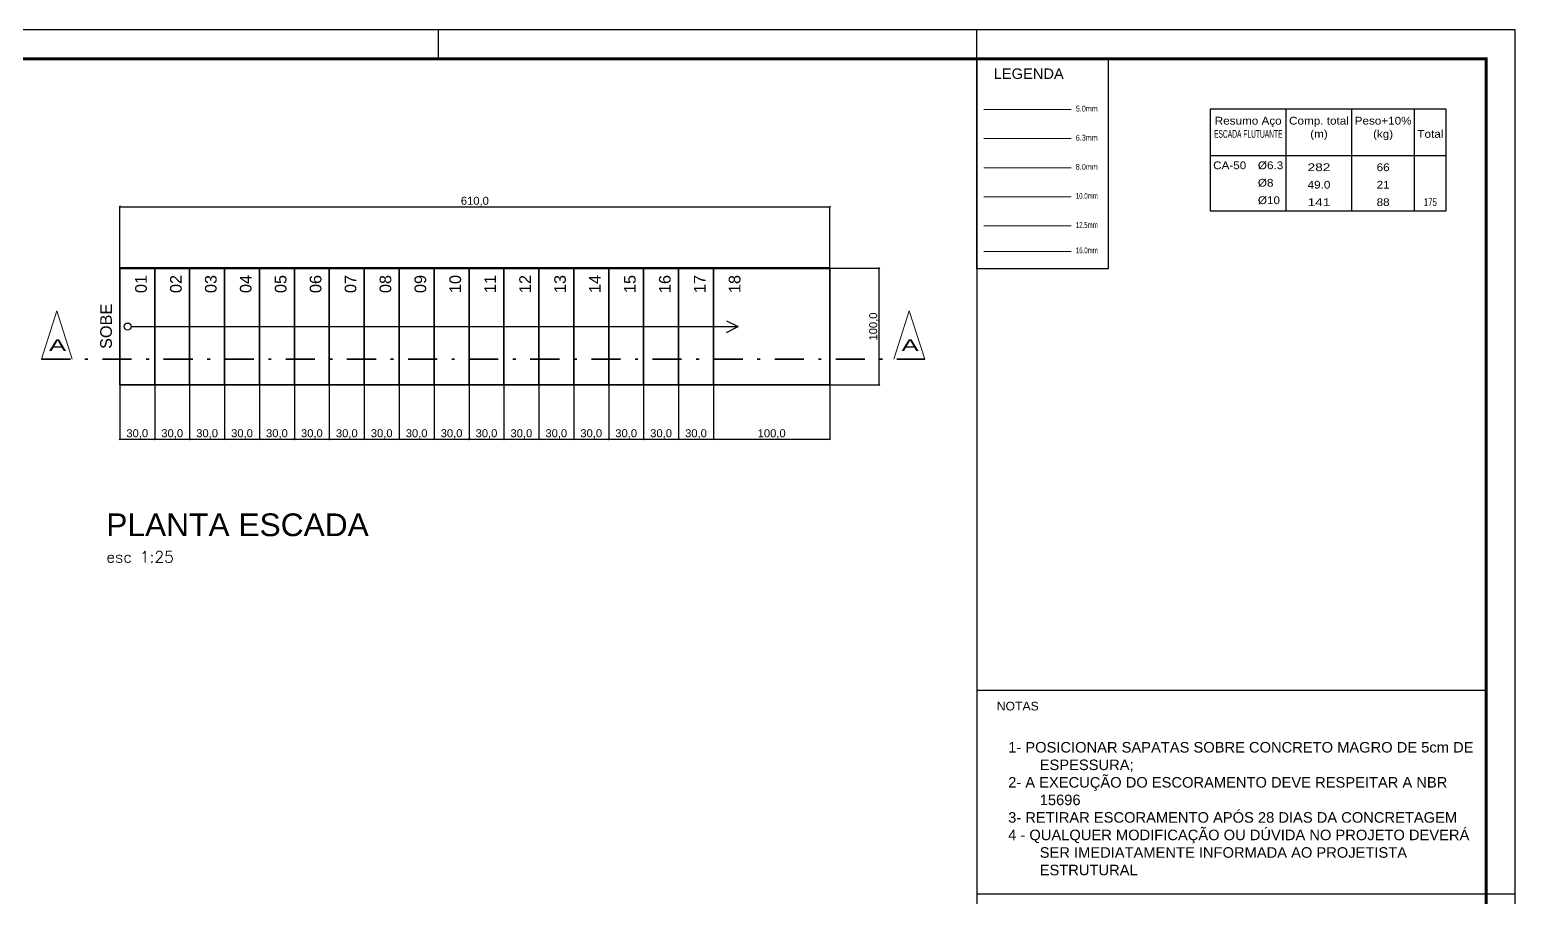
# Model space of a CAD drawing. Header units: millimetres. Extents: x 99 to 638, y -146 to 19.
# Drawn here: x 587.2 to 638.3, y -116.2 to -86.3 of the extents above; entities that cross this region are included whole.
import ezdxf
from ezdxf.enums import TextEntityAlignment as Align

# ---------------------------------------------------------------- set-up
doc = ezdxf.new("R2010")
doc.units = ezdxf.units.MM
doc.linetypes.add('DASHDOTX2', pattern=[2, 1, -0.5, 0, -0.5])
for name, color, linetype, lineweight in [('8-CORTES', 7, 'DASHDOTX2', 35), ('ARM_LONGITUDINAL_Ø10', 33, 'Continuous', 9), ('ARM_LONGITUDINAL_Ø12_5', 34, 'Continuous', 9), ('ARM_LONGITUDINAL_Ø16', 212, 'Continuous', 9), ('ARM_LONGITUDINAL_Ø6_3', 31, 'Continuous', 9), ('ARM_LONGITUDINAL_Ø8', 32, 'Continuous', 9), ('ARM_TRANSVERSAL_Ø5', 120, 'Continuous', 9), ('DT-Textos', 7, 'Continuous', 5), ('GROSSA', 7, 'Continuous', 60), ('MÉDIA', 4, 'Continuous', 35), ('Vista Fino', 7, 'Continuous', 0)]:
    doc.layers.add(name, color=color, linetype=linetype, lineweight=lineweight)
for name, color, linetype in [('ARQ-FOLHA', 7, 'Continuous'), ('ARQ-TEXTO4', 1, 'Continuous'), ('Camada 1', 7, 'Continuous'), ('COTA CYPE', 31, 'Continuous'), ('PDF_Text', 7, 'Continuous'), ('texto', 7, 'Continuous')]:
    doc.layers.add(name, color=color, linetype=linetype)
doc.styles.add('CYPETXT', font='arial.ttf', dxfattribs={"height": 0.2})
doc.styles.add('PDF Arial', font='arial.ttf')
doc.styles.add('ROMANS', font='romans.shx')
doc.styles.get("Standard").update_dxf_attribs({"font": 'arial.ttf'})
doc.styles.add('TQS_ARIAL', font='arial.ttf')
doc.dimstyles.new('Copy of 1-50', dxfattribs={"dimscale": 0.05, "dimtxt": 5.5, "dimasz": 0.8, "dimexe": 0.1, "dimexo": 0.2, "dimgap": 0.3, "dimtad": 1, "dimdec": 1, "dimlfac": 25, "dimzin": 1, "dimtxsty": 'Standard', "dimblk": 'OBLIQUE', "dimcen": 10, "dimdle": 0.1, "dimclrd": 7, "dimclre": 8, "dimclrt": 256, "dimadec": 0, "dimazin": 2, "dimtfac": 1, "dimtdec": 1, "dimtmove": 2, "dimatfit": 0, "dimldrblk": 'OBLIQUE', "dimfxl": 0, "dimlwd": -1, "dimlwe": -1, "dimarcsym": 0})

# ---------------------------------------------------------------- blocks, each defined once
blk = doc.blocks.new('FOLHA A1')
at = {"layer": 'ARQ-FOLHA'}
for p, q in [((841, 0), (0, 0)), ((471, -10), (471, 0)), ((656, -10), (656, 0)), ((841, -594), (841, 0)), ((831, -297), (841, -297))]:
    blk.add_line(p, q, dxfattribs=at)
at = {"layer": 'ARQ-FOLHA', "const_width": 1}
blk.add_lwpolyline([(25, -10), (25, -584), (831, -584), (831, -10), (25, -10)], dxfattribs=at)
blk = doc.blocks.new('_OBLIQUE')
at = {"color": 0, "linetype": 'ByBlock'}
blk.add_line((-0.5, -0.5), (0.5, 0.5), dxfattribs=at)
blk = doc.blocks.new('*D598')
at = {"layer": 'COTA CYPE', "color": 8}
for p, q in [((590.33, -98.551), (590.33, -100.419)), ((591.53, -98.551), (591.53, -100.419))]:
    blk.add_line(p, q, dxfattribs=at)
at = {"layer": 'COTA CYPE', "color": 7}
blk.add_line((590.325, -100.414), (591.535, -100.414), dxfattribs=at)
at = {"layer": 'Defpoints', "color": 0}
for p in [(590.33, -98.541), (591.53, -98.541), (591.53, -100.414)]:
    blk.add_point(p, dxfattribs=at)
at = {"layer": 'COTA CYPE', "color": 7, "xscale": 0.04000000000000001, "yscale": 0.04000000000000001, "zscale": 0.04000000000000001, "rotation": 180}
blk.add_blockref('_OBLIQUE', (590.33, -100.414), dxfattribs=at)
at = {"layer": 'COTA CYPE', "color": 7, "xscale": 0.04000000000000001, "yscale": 0.04000000000000001, "zscale": 0.04000000000000001}
blk.add_blockref('_OBLIQUE', (591.53, -100.414), dxfattribs=at)
at = {"layer": 'COTA CYPE', "insert": (590.93, -100.234), "char_height": 0.275, "attachment_point": 5}
blk.add_mtext('30,0', dxfattribs=at)
blk = doc.blocks.new('*D599')
at = {"layer": 'COTA CYPE', "color": 8}
for p, q in [((591.53, -98.551), (591.53, -100.419)), ((592.73, -98.551), (592.73, -100.419))]:
    blk.add_line(p, q, dxfattribs=at)
at = {"layer": 'COTA CYPE', "color": 7}
blk.add_line((591.525, -100.414), (592.735, -100.414), dxfattribs=at)
at = {"layer": 'Defpoints', "color": 0}
for p in [(591.53, -98.541), (592.73, -98.541), (592.73, -100.414)]:
    blk.add_point(p, dxfattribs=at)
at = {"layer": 'COTA CYPE', "color": 7, "xscale": 0.04000000000000001, "yscale": 0.04000000000000001, "zscale": 0.04000000000000001}
for p, rotation in [((591.53, -100.414), 180.0000000000521), ((592.73, -100.414), 5.205931902619485e-11)]:
    blk.add_blockref('_OBLIQUE', p, dxfattribs=dict(at, rotation=rotation))
at = {"layer": 'COTA CYPE', "insert": (592.13, -100.234), "char_height": 0.275, "attachment_point": 5}
blk.add_mtext('30,0', dxfattribs=at)
blk = doc.blocks.new('*D600')
at = {"layer": 'COTA CYPE', "color": 8}
for p, q in [((592.73, -98.551), (592.73, -100.419)), ((593.93, -98.551), (593.93, -100.419))]:
    blk.add_line(p, q, dxfattribs=at)
at = {"layer": 'COTA CYPE', "color": 7}
blk.add_line((592.725, -100.414), (593.935, -100.414), dxfattribs=at)
at = {"layer": 'Defpoints', "color": 0}
for p in [(592.73, -98.541), (593.93, -98.541), (593.93, -100.414)]:
    blk.add_point(p, dxfattribs=at)
at = {"layer": 'COTA CYPE', "color": 7, "xscale": 0.04000000000000001, "yscale": 0.04000000000000001, "zscale": 0.04000000000000001}
for p, rotation in [((592.73, -100.414), 180.0000000000521), ((593.93, -100.414), 5.205931902619485e-11)]:
    blk.add_blockref('_OBLIQUE', p, dxfattribs=dict(at, rotation=rotation))
at = {"layer": 'COTA CYPE', "insert": (593.33, -100.234), "char_height": 0.275, "attachment_point": 5}
blk.add_mtext('30,0', dxfattribs=at)
blk = doc.blocks.new('*D601')
at = {"layer": 'COTA CYPE', "color": 8}
for p, q in [((593.93, -98.551), (593.93, -100.419)), ((595.13, -98.551), (595.13, -100.419))]:
    blk.add_line(p, q, dxfattribs=at)
at = {"layer": 'COTA CYPE', "color": 7}
blk.add_line((593.925, -100.414), (595.135, -100.414), dxfattribs=at)
at = {"layer": 'Defpoints', "color": 0}
for p in [(593.93, -98.541), (595.13, -98.541), (595.13, -100.414)]:
    blk.add_point(p, dxfattribs=at)
at = {"layer": 'COTA CYPE', "color": 7, "xscale": 0.04000000000000001, "yscale": 0.04000000000000001, "zscale": 0.04000000000000001}
for p, rotation in [((593.93, -100.414), 180.0000000000521), ((595.13, -100.414), 5.205931902619485e-11)]:
    blk.add_blockref('_OBLIQUE', p, dxfattribs=dict(at, rotation=rotation))
at = {"layer": 'COTA CYPE', "insert": (594.53, -100.234), "char_height": 0.275, "attachment_point": 5}
blk.add_mtext('30,0', dxfattribs=at)
blk = doc.blocks.new('*D602')
at = {"layer": 'COTA CYPE', "color": 8}
for p, q in [((595.13, -98.551), (595.13, -100.419)), ((596.33, -98.551), (596.33, -100.419))]:
    blk.add_line(p, q, dxfattribs=at)
at = {"layer": 'COTA CYPE', "color": 7}
blk.add_line((595.125, -100.414), (596.335, -100.414), dxfattribs=at)
at = {"layer": 'Defpoints', "color": 0}
for p in [(595.13, -98.541), (596.33, -98.541), (596.33, -100.414)]:
    blk.add_point(p, dxfattribs=at)
at = {"layer": 'COTA CYPE', "color": 7, "xscale": 0.04000000000000001, "yscale": 0.04000000000000001, "zscale": 0.04000000000000001}
for p, rotation in [((595.13, -100.414), 180.0000000000521), ((596.33, -100.414), 5.205931902619485e-11)]:
    blk.add_blockref('_OBLIQUE', p, dxfattribs=dict(at, rotation=rotation))
at = {"layer": 'COTA CYPE', "insert": (595.73, -100.234), "char_height": 0.275, "attachment_point": 5}
blk.add_mtext('30,0', dxfattribs=at)
blk = doc.blocks.new('*D603')
at = {"layer": 'COTA CYPE', "color": 8}
for p, q in [((596.33, -98.551), (596.33, -100.419)), ((597.53, -98.551), (597.53, -100.419))]:
    blk.add_line(p, q, dxfattribs=at)
at = {"layer": 'COTA CYPE', "color": 7}
blk.add_line((596.325, -100.414), (597.535, -100.414), dxfattribs=at)
at = {"layer": 'Defpoints', "color": 0}
for p in [(596.33, -98.541), (597.53, -98.541), (597.53, -100.414)]:
    blk.add_point(p, dxfattribs=at)
at = {"layer": 'COTA CYPE', "color": 7, "xscale": 0.04000000000000001, "yscale": 0.04000000000000001, "zscale": 0.04000000000000001}
for p, rotation in [((596.33, -100.414), 180.0000000000521), ((597.53, -100.414), 5.205931902619485e-11)]:
    blk.add_blockref('_OBLIQUE', p, dxfattribs=dict(at, rotation=rotation))
at = {"layer": 'COTA CYPE', "insert": (596.93, -100.234), "char_height": 0.275, "attachment_point": 5}
blk.add_mtext('30,0', dxfattribs=at)
blk = doc.blocks.new('*D604')
at = {"layer": 'COTA CYPE', "color": 8}
for p, q in [((597.53, -98.551), (597.53, -100.419)), ((598.73, -98.551), (598.73, -100.419))]:
    blk.add_line(p, q, dxfattribs=at)
at = {"layer": 'COTA CYPE', "color": 7}
blk.add_line((597.525, -100.414), (598.735, -100.414), dxfattribs=at)
at = {"layer": 'Defpoints', "color": 0}
for p in [(597.53, -98.541), (598.73, -98.541), (598.73, -100.414)]:
    blk.add_point(p, dxfattribs=at)
at = {"layer": 'COTA CYPE', "color": 7, "xscale": 0.04000000000000001, "yscale": 0.04000000000000001, "zscale": 0.04000000000000001}
for p, rotation in [((597.53, -100.414), 180.0000000000521), ((598.73, -100.414), 5.205931902619485e-11)]:
    blk.add_blockref('_OBLIQUE', p, dxfattribs=dict(at, rotation=rotation))
at = {"layer": 'COTA CYPE', "insert": (598.13, -100.234), "char_height": 0.275, "attachment_point": 5}
blk.add_mtext('30,0', dxfattribs=at)
blk = doc.blocks.new('*D605')
at = {"layer": 'COTA CYPE', "color": 8}
for p, q in [((598.73, -98.551), (598.73, -100.419)), ((599.93, -98.551), (599.93, -100.419))]:
    blk.add_line(p, q, dxfattribs=at)
at = {"layer": 'COTA CYPE', "color": 7}
blk.add_line((598.725, -100.414), (599.935, -100.414), dxfattribs=at)
at = {"layer": 'Defpoints', "color": 0}
for p in [(598.73, -98.541), (599.93, -98.541), (599.93, -100.414)]:
    blk.add_point(p, dxfattribs=at)
at = {"layer": 'COTA CYPE', "color": 7, "xscale": 0.04000000000000001, "yscale": 0.04000000000000001, "zscale": 0.04000000000000001}
for p, rotation in [((598.73, -100.414), 180.0000000000521), ((599.93, -100.414), 5.205931902619485e-11)]:
    blk.add_blockref('_OBLIQUE', p, dxfattribs=dict(at, rotation=rotation))
at = {"layer": 'COTA CYPE', "insert": (599.33, -100.234), "char_height": 0.275, "attachment_point": 5}
blk.add_mtext('30,0', dxfattribs=at)
blk = doc.blocks.new('*D606')
at = {"layer": 'COTA CYPE', "color": 8}
for p, q in [((599.93, -98.551), (599.93, -100.419)), ((601.13, -98.551), (601.13, -100.419))]:
    blk.add_line(p, q, dxfattribs=at)
at = {"layer": 'COTA CYPE', "color": 7}
blk.add_line((599.925, -100.414), (601.135, -100.414), dxfattribs=at)
at = {"layer": 'Defpoints', "color": 0}
for p in [(599.93, -98.541), (601.13, -98.541), (601.13, -100.414)]:
    blk.add_point(p, dxfattribs=at)
at = {"layer": 'COTA CYPE', "color": 7, "xscale": 0.04000000000000001, "yscale": 0.04000000000000001, "zscale": 0.04000000000000001}
for p, rotation in [((599.93, -100.414), 180.0000000000521), ((601.13, -100.414), 5.205931902619485e-11)]:
    blk.add_blockref('_OBLIQUE', p, dxfattribs=dict(at, rotation=rotation))
at = {"layer": 'COTA CYPE', "insert": (600.53, -100.234), "char_height": 0.275, "attachment_point": 5}
blk.add_mtext('30,0', dxfattribs=at)
blk = doc.blocks.new('*D607')
at = {"layer": 'COTA CYPE', "color": 8}
for p, q in [((601.13, -98.551), (601.13, -100.419)), ((602.33, -98.551), (602.33, -100.419))]:
    blk.add_line(p, q, dxfattribs=at)
at = {"layer": 'COTA CYPE', "color": 7}
blk.add_line((601.125, -100.414), (602.335, -100.414), dxfattribs=at)
at = {"layer": 'Defpoints', "color": 0}
for p in [(601.13, -98.541), (602.33, -98.541), (602.33, -100.414)]:
    blk.add_point(p, dxfattribs=at)
at = {"layer": 'COTA CYPE', "color": 7, "xscale": 0.04000000000000001, "yscale": 0.04000000000000001, "zscale": 0.04000000000000001}
for p, rotation in [((601.13, -100.414), 180.0000000000521), ((602.33, -100.414), 5.205931902619485e-11)]:
    blk.add_blockref('_OBLIQUE', p, dxfattribs=dict(at, rotation=rotation))
at = {"layer": 'COTA CYPE', "insert": (601.73, -100.234), "char_height": 0.275, "attachment_point": 5}
blk.add_mtext('30,0', dxfattribs=at)
blk = doc.blocks.new('*D608')
at = {"layer": 'COTA CYPE', "color": 8}
for p, q in [((602.33, -98.551), (602.33, -100.419)), ((603.53, -98.551), (603.53, -100.419))]:
    blk.add_line(p, q, dxfattribs=at)
at = {"layer": 'COTA CYPE', "color": 7}
blk.add_line((602.325, -100.414), (603.535, -100.414), dxfattribs=at)
at = {"layer": 'Defpoints', "color": 0}
for p in [(602.33, -98.541), (603.53, -98.541), (603.53, -100.414)]:
    blk.add_point(p, dxfattribs=at)
at = {"layer": 'COTA CYPE', "color": 7, "xscale": 0.04000000000000001, "yscale": 0.04000000000000001, "zscale": 0.04000000000000001}
for p, rotation in [((602.33, -100.414), 180.0000000000521), ((603.53, -100.414), 5.205931902619485e-11)]:
    blk.add_blockref('_OBLIQUE', p, dxfattribs=dict(at, rotation=rotation))
at = {"layer": 'COTA CYPE', "insert": (602.93, -100.234), "char_height": 0.275, "attachment_point": 5}
blk.add_mtext('30,0', dxfattribs=at)
blk = doc.blocks.new('*D609')
at = {"layer": 'COTA CYPE', "color": 8}
for p, q in [((603.53, -98.551), (603.53, -100.419)), ((604.73, -98.551), (604.73, -100.419))]:
    blk.add_line(p, q, dxfattribs=at)
at = {"layer": 'COTA CYPE', "color": 7}
blk.add_line((603.525, -100.414), (604.735, -100.414), dxfattribs=at)
at = {"layer": 'Defpoints', "color": 0}
for p in [(603.53, -98.541), (604.73, -98.541), (604.73, -100.414)]:
    blk.add_point(p, dxfattribs=at)
at = {"layer": 'COTA CYPE', "color": 7, "xscale": 0.04000000000000001, "yscale": 0.04000000000000001, "zscale": 0.04000000000000001}
for p, rotation in [((603.53, -100.414), 180.0000000000521), ((604.73, -100.414), 5.205931902619485e-11)]:
    blk.add_blockref('_OBLIQUE', p, dxfattribs=dict(at, rotation=rotation))
at = {"layer": 'COTA CYPE', "insert": (604.13, -100.234), "char_height": 0.275, "attachment_point": 5}
blk.add_mtext('30,0', dxfattribs=at)
blk = doc.blocks.new('*D610')
at = {"layer": 'COTA CYPE', "color": 8}
for p, q in [((604.73, -98.551), (604.73, -100.419)), ((605.93, -98.551), (605.93, -100.419))]:
    blk.add_line(p, q, dxfattribs=at)
at = {"layer": 'COTA CYPE', "color": 7}
blk.add_line((604.725, -100.414), (605.935, -100.414), dxfattribs=at)
at = {"layer": 'Defpoints', "color": 0}
for p in [(604.73, -98.541), (605.93, -98.541), (605.93, -100.414)]:
    blk.add_point(p, dxfattribs=at)
at = {"layer": 'COTA CYPE', "color": 7, "xscale": 0.04000000000000001, "yscale": 0.04000000000000001, "zscale": 0.04000000000000001}
for p, rotation in [((604.73, -100.414), 180.0000000000521), ((605.93, -100.414), 5.205931902619485e-11)]:
    blk.add_blockref('_OBLIQUE', p, dxfattribs=dict(at, rotation=rotation))
at = {"layer": 'COTA CYPE', "insert": (605.33, -100.234), "char_height": 0.275, "attachment_point": 5}
blk.add_mtext('30,0', dxfattribs=at)
blk = doc.blocks.new('*D611')
at = {"layer": 'COTA CYPE', "color": 8}
for p, q in [((605.93, -98.551), (605.93, -100.419)), ((607.13, -98.551), (607.13, -100.419))]:
    blk.add_line(p, q, dxfattribs=at)
at = {"layer": 'COTA CYPE', "color": 7}
blk.add_line((605.925, -100.414), (607.135, -100.414), dxfattribs=at)
at = {"layer": 'Defpoints', "color": 0}
for p in [(605.93, -98.541), (607.13, -98.541), (607.13, -100.414)]:
    blk.add_point(p, dxfattribs=at)
at = {"layer": 'COTA CYPE', "color": 7, "xscale": 0.04000000000000001, "yscale": 0.04000000000000001, "zscale": 0.04000000000000001}
for p, rotation in [((605.93, -100.414), 180.0000000000521), ((607.13, -100.414), 5.205931902619485e-11)]:
    blk.add_blockref('_OBLIQUE', p, dxfattribs=dict(at, rotation=rotation))
at = {"layer": 'COTA CYPE', "insert": (606.53, -100.234), "char_height": 0.275, "attachment_point": 5}
blk.add_mtext('30,0', dxfattribs=at)
blk = doc.blocks.new('*D612')
at = {"layer": 'COTA CYPE', "color": 8}
for p, q in [((607.13, -98.551), (607.13, -100.419)), ((608.33, -98.551), (608.33, -100.419))]:
    blk.add_line(p, q, dxfattribs=at)
at = {"layer": 'COTA CYPE', "color": 7}
blk.add_line((607.125, -100.414), (608.335, -100.414), dxfattribs=at)
at = {"layer": 'Defpoints', "color": 0}
for p in [(607.13, -98.541), (608.33, -98.541), (608.33, -100.414)]:
    blk.add_point(p, dxfattribs=at)
at = {"layer": 'COTA CYPE', "color": 7, "xscale": 0.04000000000000001, "yscale": 0.04000000000000001, "zscale": 0.04000000000000001}
for p, rotation in [((607.13, -100.414), 180.0000000000521), ((608.33, -100.414), 5.205931902619485e-11)]:
    blk.add_blockref('_OBLIQUE', p, dxfattribs=dict(at, rotation=rotation))
at = {"layer": 'COTA CYPE', "insert": (607.73, -100.234), "char_height": 0.275, "attachment_point": 5}
blk.add_mtext('30,0', dxfattribs=at)
blk = doc.blocks.new('*D613')
at = {"layer": 'COTA CYPE', "color": 8}
for p, q in [((608.33, -98.551), (608.33, -100.419)), ((609.53, -98.551), (609.53, -100.419))]:
    blk.add_line(p, q, dxfattribs=at)
at = {"layer": 'COTA CYPE', "color": 7}
blk.add_line((608.325, -100.414), (609.535, -100.414), dxfattribs=at)
at = {"layer": 'Defpoints', "color": 0}
for p in [(608.33, -98.541), (609.53, -98.541), (609.53, -100.414)]:
    blk.add_point(p, dxfattribs=at)
at = {"layer": 'COTA CYPE', "color": 7, "xscale": 0.04000000000000001, "yscale": 0.04000000000000001, "zscale": 0.04000000000000001}
for p, rotation in [((608.33, -100.414), 180.0000000000521), ((609.53, -100.414), 5.205931902619485e-11)]:
    blk.add_blockref('_OBLIQUE', p, dxfattribs=dict(at, rotation=rotation))
at = {"layer": 'COTA CYPE', "insert": (608.93, -100.234), "char_height": 0.275, "attachment_point": 5}
blk.add_mtext('30,0', dxfattribs=at)
blk = doc.blocks.new('*D614')
at = {"layer": 'COTA CYPE', "color": 8}
for p, q in [((609.53, -98.551), (609.53, -100.419)), ((610.73, -98.551), (610.73, -100.419))]:
    blk.add_line(p, q, dxfattribs=at)
at = {"layer": 'COTA CYPE', "color": 7}
blk.add_line((609.525, -100.414), (610.735, -100.414), dxfattribs=at)
at = {"layer": 'Defpoints', "color": 0}
for p in [(609.53, -98.541), (610.73, -98.541), (610.73, -100.414)]:
    blk.add_point(p, dxfattribs=at)
at = {"layer": 'COTA CYPE', "color": 7, "xscale": 0.04000000000000001, "yscale": 0.04000000000000001, "zscale": 0.04000000000000001}
for p, rotation in [((609.53, -100.414), 180.0000000000521), ((610.73, -100.414), 5.205931902619485e-11)]:
    blk.add_blockref('_OBLIQUE', p, dxfattribs=dict(at, rotation=rotation))
at = {"layer": 'COTA CYPE', "insert": (610.13, -100.234), "char_height": 0.275, "attachment_point": 5}
blk.add_mtext('30,0', dxfattribs=at)
blk = doc.blocks.new('*D615')
at = {"layer": 'COTA CYPE', "color": 8}
for p, q in [((610.73, -98.551), (610.73, -100.419)), ((614.73, -98.551), (614.73, -100.419))]:
    blk.add_line(p, q, dxfattribs=at)
at = {"layer": 'COTA CYPE', "color": 7}
blk.add_line((610.725, -100.414), (614.735, -100.414), dxfattribs=at)
at = {"layer": 'Defpoints', "color": 0}
for p in [(610.73, -98.541), (614.73, -98.541), (614.73, -100.414)]:
    blk.add_point(p, dxfattribs=at)
at = {"layer": 'COTA CYPE', "color": 7, "xscale": 0.04000000000000001, "yscale": 0.04000000000000001, "zscale": 0.04000000000000001}
for p, rotation in [((610.73, -100.414), 180.0000000000521), ((614.73, -100.414), 5.205931902619485e-11)]:
    blk.add_blockref('_OBLIQUE', p, dxfattribs=dict(at, rotation=rotation))
at = {"layer": 'COTA CYPE', "insert": (612.73, -100.234), "char_height": 0.275, "attachment_point": 5}
blk.add_mtext('100,0', dxfattribs=at)
blk = doc.blocks.new('*D616')
at = {"layer": 'COTA CYPE', "color": 8}
for p, q in [((614.74, -94.541), (616.43, -94.541)), ((614.74, -98.541), (616.43, -98.541))]:
    blk.add_line(p, q, dxfattribs=at)
at = {"layer": 'COTA CYPE', "color": 7}
blk.add_line((616.425, -98.546), (616.425, -94.536), dxfattribs=at)
at = {"layer": 'Defpoints', "color": 0}
for p in [(614.73, -94.541), (616.425, -94.541), (614.73, -98.541)]:
    blk.add_point(p, dxfattribs=at)
at = {"layer": 'COTA CYPE', "color": 7, "xscale": 0.04000000000000001, "yscale": 0.04000000000000001, "zscale": 0.04000000000000001}
for p, rotation in [((616.425, -94.541), 90), ((616.425, -98.541), 270)]:
    blk.add_blockref('_OBLIQUE', p, dxfattribs=dict(at, rotation=rotation))
at = {"layer": 'COTA CYPE', "insert": (616.244, -96.541), "char_height": 0.275, "attachment_point": 5, "rotation": 90}
blk.add_mtext('100,0', dxfattribs=at)
blk = doc.blocks.new('*D617')
at = {"layer": 'COTA CYPE', "color": 7}
blk.add_line((590.325, -92.425), (614.735, -92.425), dxfattribs=at)
at = {"layer": 'COTA CYPE', "color": 8}
for p, q in [((590.33, -94.531), (590.33, -92.42)), ((614.73, -94.531), (614.73, -92.42))]:
    blk.add_line(p, q, dxfattribs=at)
at = {"layer": 'Defpoints', "color": 0}
for p in [(614.73, -92.425), (590.33, -94.541), (614.73, -94.541)]:
    blk.add_point(p, dxfattribs=at)
at = {"layer": 'COTA CYPE', "color": 7, "xscale": 0.04000000000000001, "yscale": 0.04000000000000001, "zscale": 0.04000000000000001, "rotation": 180}
blk.add_blockref('_OBLIQUE', (590.33, -92.425), dxfattribs=at)
at = {"layer": 'COTA CYPE', "color": 7, "xscale": 0.04000000000000001, "yscale": 0.04000000000000001, "zscale": 0.04000000000000001}
blk.add_blockref('_OBLIQUE', (614.73, -92.425), dxfattribs=at)
at = {"layer": 'COTA CYPE', "insert": (602.53, -92.245), "char_height": 0.275, "attachment_point": 5}
blk.add_mtext('610,0', dxfattribs=at)

msp = doc.modelspace()

# ---------------------------------------------------------------- linework, layer by layer
for p, q in [((619.7833, -87.3411), (607.7051, -87.3411)), ((619.7833, -87.3411), (619.7833, -144.7411)), ((630.4096, -92.5682), (630.4096, -89.0682)), ((632.6656, -92.5682), (632.6656, -89.0682)), ((634.8176, -92.5682), (634.8176, -89.0682)), ((627.8016, -90.6682), (635.9136, -90.6682)), ((619.7833, -109.0416), (637.2833, -109.0416))]:
    msp.add_line(p, q)
for points in [[(619.7833, -87.3411), (624.2916, -87.3411), (624.2916, -94.5616), (619.7833, -94.5616)], [(627.8016, -92.5682), (635.9136, -92.5682), (635.9136, -89.0682), (627.8016, -89.0682), (627.8016, -92.5682)]]:
    msp.add_lwpolyline(points, close=True)
at = {"layer": '8-CORTES'}
msp.add_line((587.6342, -97.6588), (617.9906, -97.6588), dxfattribs=at)
at = {"layer": 'ARM_LONGITUDINAL_Ø10'}
msp.add_line((620.0225, -92.0852), (623.0225, -92.0852), dxfattribs=at)
at = {"layer": 'ARM_LONGITUDINAL_Ø12_5'}
msp.add_line((620.0225, -93.0852), (623.0225, -93.0852), dxfattribs=at)
at = {"layer": 'ARM_LONGITUDINAL_Ø16'}
msp.add_line((620.0225, -93.9579), (623.0225, -93.9579), dxfattribs=at)
at = {"layer": 'ARM_LONGITUDINAL_Ø6_3'}
msp.add_line((620.0225, -90.0852), (623.0225, -90.0852), dxfattribs=at)
at = {"layer": 'ARM_LONGITUDINAL_Ø8'}
msp.add_line((620.0225, -91.0852), (623.0225, -91.0852), dxfattribs=at)
at = {"layer": 'ARM_TRANSVERSAL_Ø5'}
msp.add_line((620.0225, -89.0852), (623.0225, -89.0852), dxfattribs=at)
at = {"layer": 'Camada 1', "color": 0, "lineweight": 25}
msp.add_line((619.7833, -116.0411), (637.2833, -116.0411), dxfattribs=at)
at = {"layer": 'GROSSA'}
msp.add_line((590.3301, -94.5411), (614.7301, -94.5411), dxfattribs=at)
at = {"layer": 'MÉDIA'}
for p, q in [((590.3301, -98.5411), (590.3301, -94.5411)), ((591.5301, -98.5411), (591.5301, -94.5411)), ((592.7301, -98.5411), (592.7301, -94.5411)), ((593.9301, -98.5411), (593.9301, -94.5411)), ((595.1301, -98.5411), (595.1301, -94.5411)), ((596.3301, -98.5411), (596.3301, -94.5411)), ((597.5301, -98.5411), (597.5301, -94.5411)), ((598.7301, -98.5411), (598.7301, -94.5411)), ((599.9301, -98.5411), (599.9301, -94.5411)), ((601.1301, -98.5411), (601.1301, -94.5411)), ((602.3301, -98.5411), (602.3301, -94.5411)), ((603.5301, -98.5411), (603.5301, -94.5411)), ((604.7301, -98.5411), (604.7301, -94.5411)), ((605.9301, -98.5411), (605.9301, -94.5411)), ((607.1301, -98.5411), (607.1301, -94.5411)), ((608.3301, -98.5411), (608.3301, -94.5411)), ((609.5301, -98.5411), (609.5301, -94.5411)), ((610.7301, -98.5411), (610.7301, -94.5411)), ((614.7301, -98.5411), (614.7301, -94.5411)), ((590.3301, -98.5411), (614.7301, -98.5411))]:
    msp.add_line(p, q, dxfattribs=at)
at = {"layer": 'texto'}
for p in [(611.1754, -96.3411), (590.7202, -96.5411), (611.1754, -96.7411)]:
    msp.add_line(p, (611.5754, -96.5411), dxfattribs=at)
msp.add_circle((590.6002, -96.5411), 0.12, dxfattribs=at)
at = {"layer": 'Vista Fino'}
for p, q in [((587.6342, -97.6588), (588.1657, -96.0041)), ((588.6971, -97.6588), (588.1657, -96.0041)), ((616.9277, -97.6588), (617.4592, -96.0041)), ((617.9906, -97.6588), (617.4592, -96.0041))]:
    msp.add_line(p, q, dxfattribs=at)

# ---------------------------------------------------------------- block references
at = {"layer": 'ARQ-FOLHA', "xscale": 0.1, "yscale": 0.1, "zscale": 0.1}
msp.add_blockref('FOLHA A1', (554.1833, -86.3411), dxfattribs=at)

# ---------------------------------------------------------------- texts
at = {"style": 'CYPETXT'}
for s, height, width, p, p2 in [('Resumo Aço', 0.26667, 1.078493, (627.9556, -89.6015), (630.2556, -89.6015)), ('Comp. total', 0.266667, 1.079341, (630.5096, -89.6015), (632.5656, -89.6015)), ('Peso+10%', 0.26667, 1.077097, (632.7656, -89.6015), (634.7176, -89.6015)), ('ESCADA FLUTUANTE', 0.266667, 0.614365, (627.9323, -90.0549), (630.2849, -90.0549)), ('(m)', 0.26667, 1.07443, (631.2376, -90.0549), (631.8376, -90.0549)), ('(kg)', 0.26667, 1.066144, (633.3996, -90.0549), (634.0836, -90.0549)), ('Total', 0.26667, 1.081871, (634.9176, -90.0549), (635.8136, -90.0549)), ('CA-50', 0.26667, 1.075824, (627.9016, -91.1349), (629.0376, -91.1349)), ('%%c6.3', 0.26667, 1.079689, (629.4376, -91.1349), (630.3096, -91.1349)), ('282', 0.26667, 1.261352, (631.1456, -91.2015), (631.9296, -91.2015)), ('66', 0.26667, 1.081159, (633.5176, -91.2015), (633.9656, -91.2015)), ('%%c8', 0.26667, 1.078572, (629.4376, -91.7349), (629.9736, -91.7349)), ('49.0', 0.26667, 1.081295, (631.1456, -91.8015), (631.9296, -91.8015)), ('21', 0.26667, 1.081159, (633.5176, -91.8015), (633.9656, -91.8015)), ('%%c10', 0.26667, 1.079334, (629.4376, -92.3349), (630.1976, -92.3349)), ('141', 0.26667, 1.261352, (631.1456, -92.4015), (631.9296, -92.4015)), ('88', 0.26667, 1.081159, (633.5176, -92.4015), (633.9656, -92.4015)), ('175', 0.26667, 0.720773, (635.1416, -92.4015), (635.5896, -92.4015))]:
    msp.add_text(s, height=height, dxfattribs=dict(at, width=width)).set_placement(p, p2, align=Align.FIT)
at = {"layer": 'ARQ-TEXTO4', "color": 31, "insert": (589.8647, -102.9643), "char_height": 0.39, "width": 29.650864, "attachment_point": 1, "style": 'ROMANS'}
msp.add_mtext('{\\fArial|b0|i0|c0|p34;\\H2x;\\C4;PLANTA ESCADA\\P\\Fromans|c0;\\H0.50002x;\\C2;esc 1:25}', dxfattribs=at)
at = {"layer": 'Camada 1', "color": 0, "lineweight": 25, "style": 'TQS_ARIAL'}
msp.add_text('LEGENDA', height=0.36043, dxfattribs=at).set_placement((620.3603, -88.0329))
at = {"layer": 'DT-Textos'}
for s, width, p, p2 in [('5.0mm', 0.885362, (623.1814, -89.1518), (623.9374, -89.1518)), ('6.3mm', 0.885362, (623.1814, -90.1518), (623.9374, -90.1518)), ('8.0mm', 0.885362, (623.1814, -91.1518), (623.9374, -91.1518)), ('10.0mm', 0.749051, (623.1814, -92.1518), (623.9374, -92.1518)), ('12.5mm', 0.749051, (623.1814, -93.1518), (623.9374, -93.1518)), ('16.0mm', 0.749051, (623.1814, -94.0245), (623.9374, -94.0245))]:
    msp.add_text(s, height=0.2, dxfattribs=dict(at, width=width)).set_placement(p, p2, align=Align.FIT)
at = {"layer": 'PDF_Text', "style": 'CYPETXT', "width": 1.571969}
for p, p2 in [((587.9002, -97.3791), (588.9742, -97.3791)), ((617.1937, -97.3791), (618.2677, -97.3791))]:
    msp.add_text('A  ', height=0.4, dxfattribs=at).set_placement(p, p2, align=Align.FIT)
at = {"layer": 'PDF_Text', "insert": (620.4637, -109.7396), "char_height": 0.3, "attachment_point": 7, "style": 'PDF Arial'}
msp.add_mtext('NOTAS', dxfattribs=at)
at = {"layer": 'PDF_Text', "insert": (620.4957, -115.404), "char_height": 0.3614, "width": 16.631261, "attachment_point": 7, "style": 'PDF Arial'}
msp.add_mtext('{\\W2.576449; }1- POSICIONAR SAPATAS SOBRE CONCRETO MAGRO DE 5cm DE \\P{\\W5.1529;  }ESPESSURA;\\P{\\W2.576449; }2- A EXECUÇÃO DO ESCORAMENTO DEVE RESPEITAR A NBR \\P{\\W5.1529;  }15696\\P{\\W2.576449; }3- RETIRAR ESCORAMENTO APÓS 28 DIAS DA CONCRETAGEM\\P{\\W2.576449; }4 - QUALQUER MODIFICAÇÃO OU DÚVIDA NO PROJETO DEVERÁ \\P{\\W5.1529;  }SER IMEDIATAMENTE INFORMADA AO PROJETISTA \\P{\\W5.1529;  }ESTRUTURAL', dxfattribs=at)
at = {"layer": 'texto', "char_height": 0.4, "attachment_point": 3, "rotation": 90}
for s, insert in [('01', (590.8573, -94.7702)), ('02', (592.0573, -94.7702)), ('03', (593.2573, -94.7702)), ('04', (594.4573, -94.7702)), ('05', (595.6573, -94.7702)), ('06', (596.8573, -94.7702)), ('07', (598.0573, -94.7702)), ('08', (599.2573, -94.7702)), ('09', (600.4573, -94.7702)), ('10', (601.6573, -94.7702)), ('11', (602.8573, -94.7702)), ('12', (604.0573, -94.7702)), ('13', (605.2573, -94.7702)), ('14', (606.4573, -94.7702)), ('15', (607.6573, -94.7702)), ('16', (608.8573, -94.7702)), ('17', (610.0573, -94.7702)), ('18', (611.2573, -94.7702)), ('SOBE', (589.6573, -95.7582))]:
    msp.add_mtext_dynamic_manual_height_columns(s, width=20.285951, gutter_width=12.5, heights=[0], dxfattribs=dict(at, insert=insert))

# ---------------------------------------------------------------- dimensions: what is measured, and where the dimension line sits
at = {"layer": 'COTA CYPE'}
for p1, p2, distance, picture, middle in [((590.3301, -94.5411), (614.7301, -94.5411), 2.1162, '*D617', (602.5301, -92.2446)), ((614.7301, -98.5411), (614.7301, -94.5411), -1.6944, '*D616', (616.2442, -96.5411)), ((590.3301, -98.5411), (591.5301, -98.5411), -1.8733, '*D598', (590.9301, -100.2342))]:
    dim = msp.add_aligned_dim(p1=p1, p2=p2, distance=distance, dimstyle='Copy of 1-50', dxfattribs=at)
    dim.commit()
    dim.dimension.update_dxf_attribs({"geometry": picture, "text_midpoint": middle})
for base, p1, p2, picture, middle in [((592.7301, -100.4144), (591.5301, -98.5411), (592.7301, -98.5411), '*D599', (592.1301, -100.2342)), ((593.9301, -100.4144), (592.7301, -98.5411), (593.9301, -98.5411), '*D600', (593.3301, -100.2342)), ((595.1301, -100.4144), (593.9301, -98.5411), (595.1301, -98.5411), '*D601', (594.5301, -100.2342)), ((596.3301, -100.4144), (595.1301, -98.5411), (596.3301, -98.5411), '*D602', (595.7301, -100.2342)), ((597.5301, -100.4144), (596.3301, -98.5411), (597.5301, -98.5411), '*D603', (596.9301, -100.2342)), ((598.7301, -100.4144), (597.5301, -98.5411), (598.7301, -98.5411), '*D604', (598.1301, -100.2342)), ((599.9301, -100.4144), (598.7301, -98.5411), (599.9301, -98.5411), '*D605', (599.3301, -100.2342)), ((601.1301, -100.4144), (599.9301, -98.5411), (601.1301, -98.5411), '*D606', (600.5301, -100.2342)), ((602.3301, -100.4144), (601.1301, -98.5411), (602.3301, -98.5411), '*D607', (601.7301, -100.2342)), ((603.5301, -100.4144), (602.3301, -98.5411), (603.5301, -98.5411), '*D608', (602.9301, -100.2342)), ((604.7301, -100.4144), (603.5301, -98.5411), (604.7301, -98.5411), '*D609', (604.1301, -100.2342)), ((605.9301, -100.4144), (604.7301, -98.5411), (605.9301, -98.5411), '*D610', (605.3301, -100.2342)), ((607.1301, -100.4144), (605.9301, -98.5411), (607.1301, -98.5411), '*D611', (606.5301, -100.2342)), ((608.3301, -100.4144), (607.1301, -98.5411), (608.3301, -98.5411), '*D612', (607.7301, -100.2342)), ((609.5301, -100.4144), (608.3301, -98.5411), (609.5301, -98.5411), '*D613', (608.9301, -100.2342)), ((610.7301, -100.4144), (609.5301, -98.5411), (610.7301, -98.5411), '*D614', (610.1301, -100.2342)), ((614.7301, -100.4144), (610.7301, -98.5411), (614.7301, -98.5411), '*D615', (612.7301, -100.2342))]:
    dim = msp.add_linear_dim(base=base, p1=p1, p2=p2, angle=180, dimstyle='Copy of 1-50', dxfattribs=at)
    dim.commit()
    dim.dimension.update_dxf_attribs({"geometry": picture, "text_midpoint": middle})

doc.saveas('drawing.dxf')
